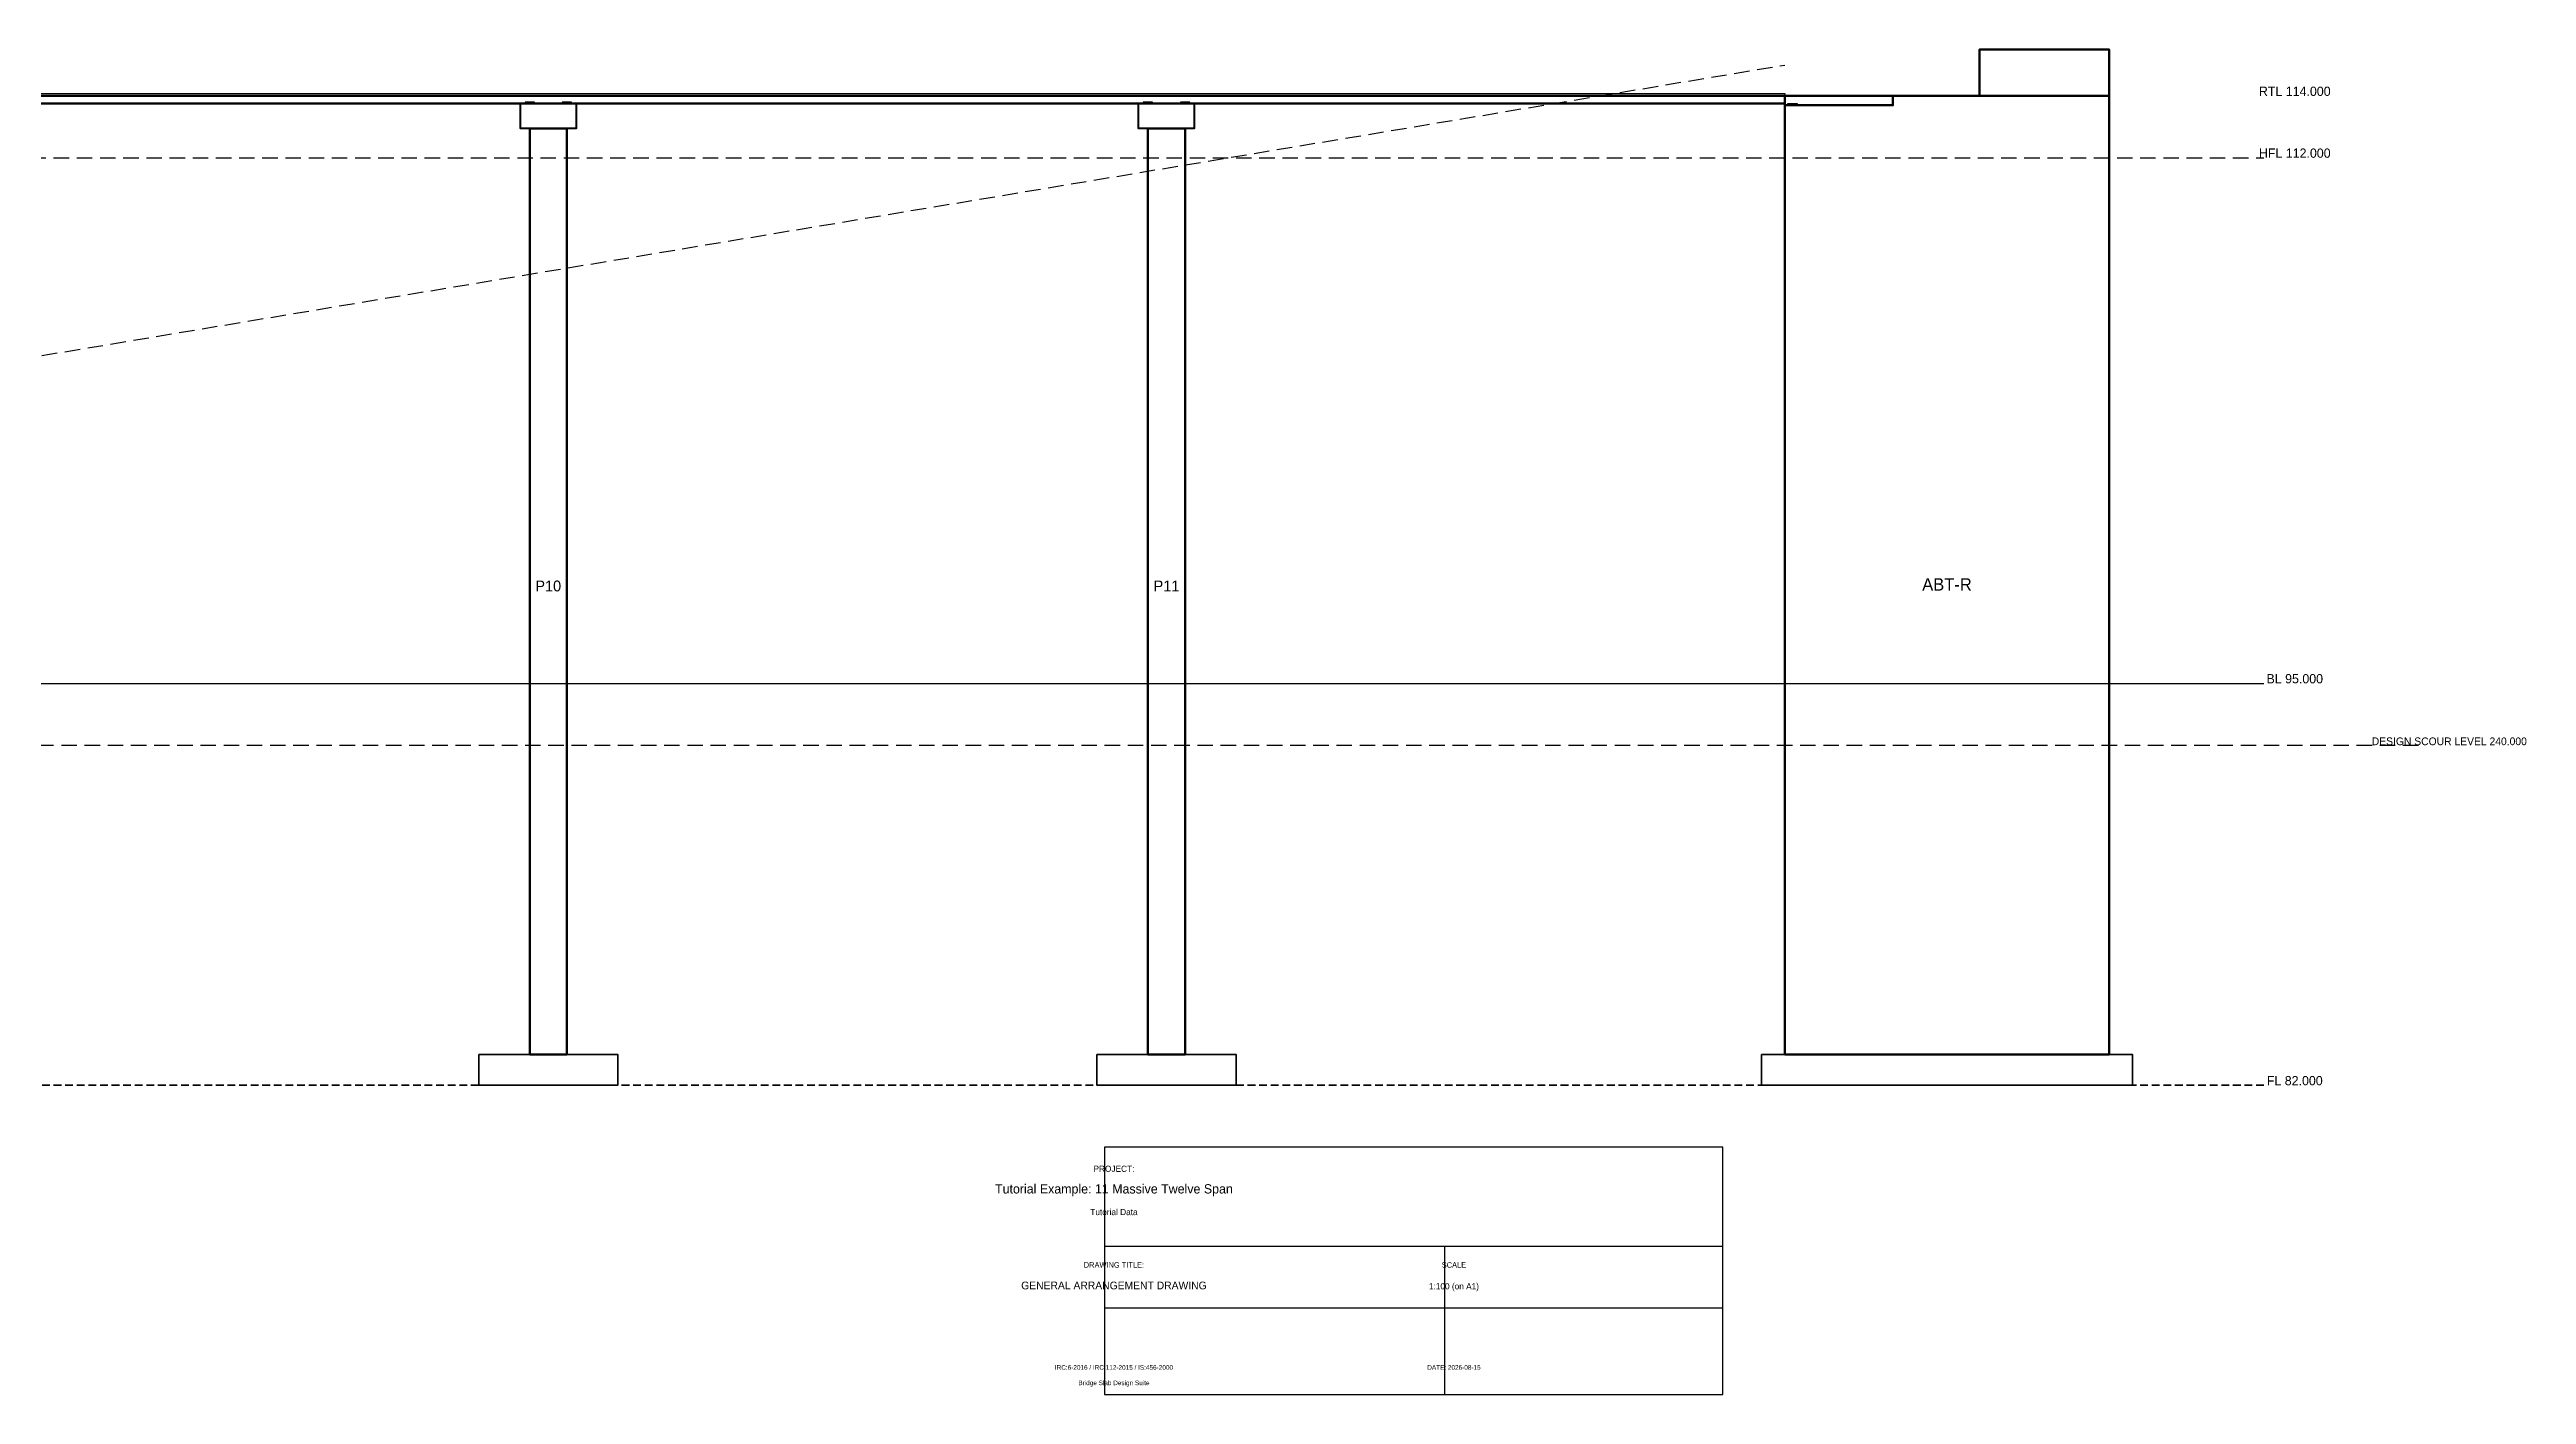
# Model space of a CAD drawing. Header units: metres. Extents: x -26 to 264, y -14 to 142.
# Drawn here: x 183.9 to 264, y 92 to 135.5 of the extents above; entities that cross this region are included whole.
import ezdxf
from ezdxf.enums import TextEntityAlignment as Align

# ---------------------------------------------------------------- set-up
doc = ezdxf.new("R2010")
doc.units = ezdxf.units.M
doc.linetypes.add('DASHED', pattern=[0.75, 0.5, -0.25])
doc.linetypes.add('HIDDEN', pattern=[0.375, 0.25, -0.125])
for name, color, linetype, lineweight in [('A-TEXT', 7, 'CONTINUOUS', 18), ('A-TITLE', 7, 'CONTINUOUS', 25), ('G-BED', 32, 'CONTINUOUS', 25), ('G-HFL', 150, 'DASHED', 25), ('G-NGL', 30, 'DASHED', 25), ('H-CONC', 253, 'CONTINUOUS', 15), ('S-ABUT', 5, 'CONTINUOUS', 50), ('S-BEARING', 6, 'CONTINUOUS', 30), ('S-DECK', 4, 'CONTINUOUS', 50), ('S-FNDTN', 2, 'HIDDEN', 35), ('S-KERB', 8, 'CONTINUOUS', 25), ('S-PIER', 3, 'CONTINUOUS', 50), ('S-PIERCAP', 3, 'CONTINUOUS', 40)]:
    doc.layers.add(name, color=color, linetype=linetype, lineweight=lineweight)

msp = doc.modelspace()

# ---------------------------------------------------------------- hatches: boundary and pattern name
at = {"layer": 'H-CONC'}
h = msp.add_hatch(dxfattribs=at)
h.set_pattern_fill('ANSI31', color=256, scale=0.05, style=0)
h.set_pattern_definition([])
h.paths.add_polyline_path([(0, 134), (240, 134), (240, 133.75), (0, 133.75)])
h = msp.add_hatch(dxfattribs=at)
h.set_pattern_fill('ANSI31', color=256, scale=0.04, style=0)
h.set_pattern_definition([])
h.paths.add_polyline_path([(199.4, 132.95), (200.6, 132.95), (200.6, 103), (199.4, 103)])
h = msp.add_hatch(dxfattribs=at)
h.set_pattern_fill('ANSI31', color=256, scale=0.04, style=0)
h.set_pattern_definition([])
h.paths.add_polyline_path([(219.4, 132.95), (220.6, 132.95), (220.6, 103), (219.4, 103)])
h = msp.add_hatch(dxfattribs=at)
h.set_pattern_fill('ANSI32', color=256, scale=0.08, style=0)
h.set_pattern_definition([])
h.paths.add_polyline_path([(239.25, 103), (251.25, 103), (251.25, 102), (239.25, 102)])

# ---------------------------------------------------------------- linework, layer by layer
at = {"layer": 'A-TITLE', "linetype": 'CONTINUOUS'}
for p, q in [((218, 96.8), (238, 96.8)), ((229, 92), (229, 96.8)), ((218, 94.8), (238, 94.8))]:
    msp.add_line(p, q, dxfattribs=at)
msp.add_lwpolyline([(218, 92), (238, 92), (238, 100), (218, 100)], close=True, dxfattribs=at)
at = {"layer": 'G-BED', "linetype": 'CONTINUOUS'}
msp.add_line((-15.5, 115), (255.5, 115), dxfattribs=at)
at = {"layer": 'G-BED', "linetype": 'DASHED'}
msp.add_line((-20.5, 113), (260.5, 113), dxfattribs=at)
at = {"layer": 'G-HFL', "linetype": 'DASHED'}
msp.add_line((-15.5, 132), (255.5, 132), dxfattribs=at)
at = {"layer": 'G-NGL', "linetype": 'DASHED'}
msp.add_lwpolyline([(0, 135), (120, 115), (240, 135)], dxfattribs=at)
at = {"layer": 'S-ABUT', "linetype": 'CONTINUOUS'}
for points in [[(246.3, 134), (250.5, 134), (250.5, 135.5), (246.3, 135.5)], [(240, 134), (250.5, 134), (250.5, 103), (240, 103)]]:
    msp.add_lwpolyline(points, close=True, dxfattribs=at)
at = {"layer": 'S-BEARING', "linetype": 'CONTINUOUS'}
for points in [[(199.25, 133.75), (199.55, 133.75), (199.55, 133.8), (199.25, 133.8)], [(200.45, 133.75), (200.75, 133.75), (200.75, 133.8), (200.45, 133.8)], [(219.25, 133.75), (219.55, 133.75), (219.55, 133.8), (219.25, 133.8)], [(220.45, 133.75), (220.75, 133.75), (220.75, 133.8), (220.45, 133.8)], [(240.1, 133.75), (240.4, 133.75), (240.4, 133.7), (240.1, 133.7)]]:
    msp.add_lwpolyline(points, close=True, dxfattribs=at)
at = {"layer": 'S-DECK', "linetype": 'CONTINUOUS'}
msp.add_line((0, 134), (240, 134), dxfattribs=at)
for points in [[(0, 134), (240, 134), (240, 133.75), (0, 133.75)], [(240, 134), (243.5, 134), (243.5, 133.7), (240, 133.7)]]:
    msp.add_lwpolyline(points, close=True, dxfattribs=at)
at = {"layer": 'S-FNDTN', "linetype": 'HIDDEN'}
msp.add_line((-15.5, 102), (255.5, 102), dxfattribs=at)
at = {"layer": 'S-FNDTN', "linetype": 'CONTINUOUS'}
for points in [[(197.75, 103), (202.25, 103), (202.25, 102), (197.75, 102)], [(217.75, 103), (222.25, 103), (222.25, 102), (217.75, 102)], [(239.25, 103), (251.25, 103), (251.25, 102), (239.25, 102)]]:
    msp.add_lwpolyline(points, close=True, dxfattribs=at)
at = {"layer": 'S-KERB', "linetype": 'CONTINUOUS'}
msp.add_lwpolyline([(0, 134.075), (240, 134.075), (240, 134), (0, 134)], close=True, dxfattribs=at)
at = {"layer": 'S-PIER', "linetype": 'CONTINUOUS'}
for points in [[(199.4, 132.95), (200.6, 132.95), (200.6, 103), (199.4, 103)], [(219.4, 132.95), (220.6, 132.95), (220.6, 103), (219.4, 103)]]:
    msp.add_lwpolyline(points, close=True, dxfattribs=at)
at = {"layer": 'S-PIERCAP', "linetype": 'CONTINUOUS'}
for points in [[(199.1, 133.75), (200.9, 133.75), (200.9, 132.95), (199.1, 132.95)], [(219.1, 133.75), (220.9, 133.75), (220.9, 132.95), (219.1, 132.95)]]:
    msp.add_lwpolyline(points, close=True, dxfattribs=at)

# ---------------------------------------------------------------- texts
at = {"layer": 'A-TEXT'}
for s, height, p in [('RTL 114.000', 0.3, (256.5, 134)), ('P10', 0.35, (200, 117.975)), ('P11', 0.35, (220, 117.975)), ('ABT-R', 0.4, (245.25, 118)), ('FL 82.000', 0.3, (256.5, 102))]:
    msp.add_text(s, height=height, dxfattribs=at).set_placement(p, align=Align.CENTER)
at = {"layer": 'A-TITLE'}
for s, height, p in [('PROJECT:', 0.2, (218.3, 99.2)), ('Tutorial Example: 11 Massive Twelve Span', 0.3, (218.3, 98.5)), ('Tutorial Data', 0.2, (218.3, 97.8)), ('DRAWING TITLE:', 0.18, (218.3, 96.1)), ('SCALE', 0.18, (229.3, 96.1)), ('GENERAL ARRANGEMENT DRAWING', 0.25, (218.3, 95.4)), ('1:100 (on A1)', 0.2, (229.3, 95.4)), ('IRC:6-2016 / IRC:112-2015 / IS:456-2000', 0.15, (218.3, 92.8)), ('DATE: 2026-08-15', 0.15, (229.3, 92.8)), ('Bridge Slab Design Suite', 0.15, (218.3, 92.3))]:
    msp.add_text(s, height=height, dxfattribs=at).set_placement(p, align=Align.CENTER)
at = {"layer": 'G-BED'}
for s, height, p in [('BL 95.000', 0.3, (256.5, 115)), ('DESIGN SCOUR LEVEL 240.000', 0.25, (261.5, 113))]:
    msp.add_text(s, height=height, dxfattribs=at).set_placement(p, align=Align.CENTER)
at = {"layer": 'G-HFL'}
msp.add_text('HFL 112.000', height=0.3, dxfattribs=at).set_placement((256.5, 132), align=Align.CENTER)

doc.saveas('drawing.dxf')
